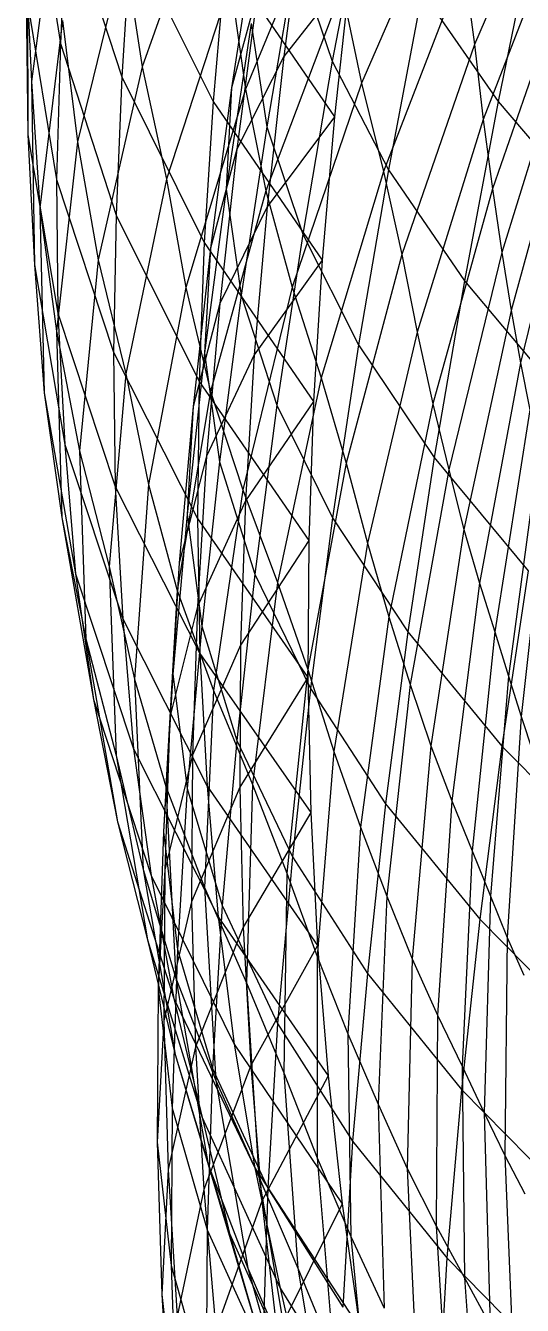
# Model space of a CAD drawing. Extents: x -429 to 429, y -1 to 209.
# Drawn here: x -429.21 to -425.75, y 125.71 to 134.63 of the extents above; entities that cross this region are included whole.
import ezdxf

# ---------------------------------------------------------------- set-up
doc = ezdxf.new("R2010")
doc.units = 0

msp = doc.modelspace()

# ---------------------------------------------------------------- linework, layer by layer
at = {"layer": 'default', "color": 5, "linetype": 'CONTINUOUS'}
for p, q in [((-425.461, 135.959, 256.707), (-426.085, 134.493, 255.042)), ((-429.163, 135.725, 244.108), (-428.968, 134.501, 242.636)), ((-427.92, 135.686, 251.188), (-428.398, 134.338, 249.478)), ((-426.252, 135.649, 254.921), (-426.871, 134.225, 253.23)), ((-427.107, 135.567, 253.073), (-427.679, 134.183, 251.365)), ((-426.843, 135.603, 230.743), (-427.075, 134.378, 230.747)), ((-429.001, 135.528, 247.52), (-429.17, 134.235, 245.886)), ((-427.273, 135.471, 237.371), (-427.413, 134.409, 237.4)), ((-428.927, 135.459, 242.575), (-428.968, 134.501, 242.636)), ((-428.927, 135.459, 242.575), (-428.541, 134.269, 241.212)), ((-425.452, 135.458, 256.745), (-426.024, 133.97, 255.096)), ((-427.604, 135.323, 234.66), (-427.777, 134.191, 234.68)), ((-425.661, 135.37, 228.393), (-425.921, 134.097, 228.389)), ((-428.479, 135.248, 241.157), (-428.541, 134.269, 241.212)), ((-428.479, 135.248, 241.157), (-427.905, 134.097, 239.918)), ((-429.21, 135.131, 245.802), (-429.195, 133.865, 244.242)), ((-429.21, 135.131, 245.802), (-429.17, 134.235, 245.886)), ((-428.523, 135.146, 249.38), (-428.85, 133.816, 247.702)), ((-428.523, 135.146, 249.38), (-428.398, 134.338, 249.478)), ((-427.327, 135.111, 232.012), (-427.532, 133.92, 232.024)), ((-427.327, 135.111, 232.012), (-427.075, 134.378, 230.747)), ((-427.817, 135.094, 239.873), (-427.905, 134.097, 239.918)), ((-427.817, 135.094, 239.873), (-427.06, 133.989, 238.77)), ((-426.16, 135.053, 254.983), (-426.719, 133.609, 253.313)), ((-426.16, 135.053, 254.983), (-426.085, 134.493, 255.042)), ((-426.949, 135.003, 238.733), (-427.413, 134.409, 237.4)), ((-426.949, 135.003, 238.733), (-427.06, 133.989, 238.77)), ((-426.949, 135.003, 238.733), (-427.06, 133.989, 238.77)), ((-425.439, 134.995, 256.78), (-425.96, 133.487, 255.148)), ((-427.784, 134.921, 251.28), (-428.23, 133.556, 249.588)), ((-427.784, 134.921, 251.28), (-427.679, 134.183, 251.365)), ((-427.596, 134.855, 236.026), (-427.777, 134.191, 234.68)), ((-427.596, 134.855, 236.026), (-427.739, 133.764, 236.054)), ((-427.008, 134.879, 253.148), (-427.539, 133.475, 251.457)), ((-427.008, 134.879, 253.148), (-426.871, 134.225, 253.23)), ((-426.449, 134.86, 229.533), (-426.683, 133.621, 229.537)), ((-426.449, 134.86, 229.533), (-425.921, 134.097, 228.389)), ((-429.197, 134.788, 244.169), (-428.994, 133.554, 242.7)), ((-429.197, 134.788, 244.169), (-429.195, 133.865, 244.242)), ((-428.953, 134.662, 247.602), (-429.111, 133.355, 245.976)), ((-428.953, 134.662, 247.602), (-428.85, 133.816, 247.702)), ((-427.64, 134.64, 233.328), (-427.815, 133.485, 233.349)), ((-427.64, 134.64, 233.328), (-427.532, 133.92, 232.024)), ((-428.968, 134.501, 242.636), (-428.994, 133.554, 242.7)), ((-428.968, 134.501, 242.636), (-428.579, 133.304, 241.274)), ((-426.085, 134.493, 255.042), (-426.592, 133.031, 253.39)), ((-426.085, 134.493, 255.042), (-426.024, 133.97, 255.096)), ((-425.424, 134.569, 256.815), (-425.895, 133.044, 255.198)), ((-427.413, 134.409, 237.4), (-427.739, 133.764, 236.054)), ((-427.413, 134.409, 237.4), (-427.528, 133.363, 237.437)), ((-428.398, 134.338, 249.478), (-428.704, 132.993, 247.814)), ((-428.398, 134.338, 249.478), (-428.23, 133.556, 249.588)), ((-427.075, 134.378, 230.747), (-427.281, 133.171, 230.76)), ((-427.075, 134.378, 230.747), (-426.683, 133.621, 229.537)), ((-429.17, 134.235, 245.886), (-429.148, 132.958, 244.331)), ((-429.17, 134.235, 245.886), (-429.111, 133.355, 245.976)), ((-428.541, 134.269, 241.212), (-428.579, 133.304, 241.274)), ((-428.541, 134.269, 241.212), (-427.966, 133.115, 239.972)), ((-426.871, 134.225, 253.23), (-427.354, 132.803, 251.559)), ((-426.871, 134.225, 253.23), (-426.719, 133.609, 253.313)), ((-427.679, 134.183, 251.365), (-428.095, 132.8, 249.688)), ((-427.777, 134.191, 234.68), (-427.924, 133.074, 234.709)), ((-427.777, 134.191, 234.68), (-427.815, 133.485, 233.349)), ((-427.679, 134.183, 251.365), (-427.539, 133.475, 251.457)), ((-425.408, 134.181, 256.847), (-425.831, 132.641, 255.245)), ((-427.905, 134.097, 239.918), (-427.966, 133.115, 239.972)), ((-427.905, 134.097, 239.918), (-427.146, 132.991, 238.814)), ((-425.921, 134.097, 228.389), (-426.156, 132.847, 228.393)), ((-425.921, 134.097, 228.389), (-425.263, 133.323, 227.324)), ((-427.06, 133.989, 238.77), (-427.528, 133.363, 237.437)), ((-427.06, 133.989, 238.77), (-427.146, 132.991, 238.814)), ((-427.06, 133.989, 238.77), (-427.146, 132.991, 238.814)), ((-426.024, 133.97, 255.096), (-426.484, 132.489, 253.461)), ((-426.024, 133.97, 255.096), (-425.96, 133.487, 255.148)), ((-429.195, 133.865, 244.242), (-428.986, 132.622, 242.775)), ((-429.195, 133.865, 244.242), (-429.148, 132.958, 244.331)), ((-427.532, 133.92, 232.024), (-427.71, 132.746, 232.044)), ((-427.532, 133.92, 232.024), (-427.281, 133.171, 230.76)), ((-428.85, 133.816, 247.702), (-428.995, 132.496, 246.085)), ((-428.85, 133.816, 247.702), (-428.704, 132.993, 247.814)), ((-425.388, 133.829, 256.877), (-425.765, 132.276, 255.29)), ((-427.739, 133.764, 236.054), (-427.924, 133.074, 234.709)), ((-427.739, 133.764, 236.054), (-427.857, 132.688, 236.091)), ((-426.719, 133.609, 253.313), (-427.152, 132.172, 251.664)), ((-426.683, 133.621, 229.537), (-426.892, 132.4, 229.549)), ((-426.719, 133.609, 253.313), (-426.592, 133.031, 253.39)), ((-426.683, 133.621, 229.537), (-426.156, 132.847, 228.393)), ((-428.994, 133.554, 242.7), (-428.599, 132.351, 241.339)), ((-428.994, 133.554, 242.7), (-428.986, 132.622, 242.775)), ((-428.23, 133.556, 249.588), (-428.512, 132.198, 247.94)), ((-428.23, 133.556, 249.588), (-428.095, 132.8, 249.688)), ((-427.815, 133.485, 233.349), (-427.964, 132.345, 233.377)), ((-427.539, 133.475, 251.457), (-427.922, 132.075, 249.797)), ((-427.815, 133.485, 233.349), (-427.71, 132.746, 232.044)), ((-427.539, 133.475, 251.457), (-427.354, 132.803, 251.559)), ((-425.96, 133.487, 255.148), (-426.375, 131.989, 253.53)), ((-425.96, 133.487, 255.148), (-425.895, 133.044, 255.198)), ((-429.111, 133.355, 245.976), (-429.081, 132.066, 244.426)), ((-429.111, 133.355, 245.976), (-428.995, 132.496, 246.085)), ((-427.528, 133.363, 237.437), (-427.857, 132.688, 236.091)), ((-427.528, 133.363, 237.437), (-427.618, 132.331, 237.481)), ((-428.579, 133.304, 241.274), (-428.599, 132.351, 241.339)), ((-428.579, 133.304, 241.274), (-428.001, 132.146, 240.033)), ((-427.281, 133.171, 230.76), (-427.462, 131.98, 230.78)), ((-427.281, 133.171, 230.76), (-426.892, 132.4, 229.549)), ((-427.924, 133.074, 234.709), (-428.043, 131.971, 234.746)), ((-427.966, 133.115, 239.972), (-428.001, 132.146, 240.033)), ((-427.966, 133.115, 239.972), (-427.206, 132.007, 238.867)), ((-427.924, 133.074, 234.709), (-427.964, 132.345, 233.377)), ((-428.704, 132.993, 247.814), (-428.835, 131.662, 246.209)), ((-428.704, 132.993, 247.814), (-428.512, 132.198, 247.94)), ((-427.146, 132.991, 238.814), (-427.618, 132.331, 237.481)), ((-427.146, 132.991, 238.814), (-427.206, 132.007, 238.867)), ((-427.146, 132.991, 238.814), (-427.206, 132.007, 238.867)), ((-426.592, 133.031, 253.39), (-426.979, 131.577, 251.76)), ((-426.592, 133.031, 253.39), (-426.484, 132.489, 253.461)), ((-425.895, 133.044, 255.198), (-426.264, 131.531, 253.596)), ((-425.895, 133.044, 255.198), (-425.831, 132.641, 255.245)), ((-429.148, 132.958, 244.331), (-428.936, 131.706, 242.868)), ((-429.148, 132.958, 244.331), (-429.081, 132.066, 244.426)), ((-428.095, 132.8, 249.688), (-428.354, 131.427, 248.053)), ((-428.095, 132.8, 249.688), (-427.922, 132.075, 249.797)), ((-427.354, 132.803, 251.559), (-427.698, 131.39, 249.918)), ((-427.354, 132.803, 251.559), (-427.152, 132.172, 251.664)), ((-426.156, 132.847, 228.393), (-426.366, 131.615, 228.405)), ((-426.156, 132.847, 228.393), (-425.5, 132.064, 227.327)), ((-427.71, 132.746, 232.044), (-427.861, 131.586, 232.073)), ((-427.71, 132.746, 232.044), (-427.462, 131.98, 230.78)), ((-428.986, 132.622, 242.775), (-428.586, 131.413, 241.417)), ((-428.986, 132.622, 242.775), (-428.936, 131.706, 242.868)), ((-427.857, 132.688, 236.091), (-428.043, 131.971, 234.746)), ((-427.857, 132.688, 236.091), (-427.951, 131.626, 236.135)), ((-425.831, 132.641, 255.245), (-426.159, 131.115, 253.658)), ((-425.831, 132.641, 255.245), (-425.765, 132.276, 255.29)), ((-428.995, 132.496, 246.085), (-428.957, 131.197, 244.542)), ((-428.995, 132.496, 246.085), (-428.835, 131.662, 246.209)), ((-426.484, 132.489, 253.461), (-426.831, 131.02, 251.847)), ((-426.484, 132.489, 253.461), (-426.375, 131.989, 253.53)), ((-428.599, 132.351, 241.339), (-428.014, 131.191, 240.101)), ((-428.599, 132.351, 241.339), (-428.586, 131.413, 241.417)), ((-427.964, 132.345, 233.377), (-428.086, 131.219, 233.415)), ((-427.964, 132.345, 233.377), (-427.861, 131.586, 232.073)), ((-426.892, 132.4, 229.549), (-427.073, 131.196, 229.57)), ((-426.892, 132.4, 229.549), (-426.366, 131.615, 228.405)), ((-427.618, 132.331, 237.481), (-427.951, 131.626, 236.135)), ((-427.618, 132.331, 237.481), (-427.68, 131.313, 237.534)), ((-425.765, 132.276, 255.29), (-426.05, 130.74, 253.718)), ((-425.765, 132.276, 255.29), (-425.699, 131.948, 255.333)), ((-428.512, 132.198, 247.94), (-428.629, 130.856, 246.347)), ((-428.512, 132.198, 247.94), (-428.354, 131.427, 248.053)), ((-427.152, 132.172, 251.664), (-427.456, 130.746, 250.043)), ((-427.152, 132.172, 251.664), (-426.979, 131.577, 251.76)), ((-428.001, 132.146, 240.033), (-428.014, 131.191, 240.101)), ((-428.001, 132.146, 240.033), (-427.239, 131.038, 238.927)), ((-429.081, 132.066, 244.426), (-428.862, 130.806, 242.967)), ((-429.081, 132.066, 244.426), (-428.957, 131.197, 244.542)), ((-427.922, 132.075, 249.797), (-428.154, 130.689, 248.177)), ((-427.922, 132.075, 249.797), (-427.698, 131.39, 249.918)), ((-427.206, 132.007, 238.867), (-427.68, 131.313, 237.534)), ((-427.206, 132.007, 238.867), (-427.239, 131.038, 238.927)), ((-427.206, 132.007, 238.867), (-427.239, 131.038, 238.927)), ((-426.375, 131.989, 253.53), (-426.682, 130.505, 251.931)), ((-426.375, 131.989, 253.53), (-426.264, 131.531, 253.596)), ((-428.043, 131.971, 234.746), (-428.141, 130.883, 234.791)), ((-428.043, 131.971, 234.746), (-428.086, 131.219, 233.415)), ((-427.462, 131.98, 230.78), (-427.614, 130.804, 230.81)), ((-427.462, 131.98, 230.78), (-427.073, 131.196, 229.57)), ((-425.699, 131.948, 255.333), (-425.944, 130.402, 253.775)), ((-428.936, 131.706, 242.868), (-428.534, 130.491, 241.51)), ((-428.936, 131.706, 242.868), (-428.862, 130.806, 242.967)), ((-428.835, 131.662, 246.209), (-428.791, 130.353, 244.673)), ((-428.835, 131.662, 246.209), (-428.629, 130.856, 246.347)), ((-425.64, 131.649, 255.373), (-425.849, 130.093, 253.827)), ((-427.951, 131.626, 236.135), (-428.141, 130.883, 234.791)), ((-427.951, 131.626, 236.135), (-428.014, 130.577, 236.189)), ((-427.861, 131.586, 232.073), (-427.984, 130.441, 232.112)), ((-427.861, 131.586, 232.073), (-427.614, 130.804, 230.81)), ((-426.979, 131.577, 251.76), (-427.246, 130.138, 250.156)), ((-426.979, 131.577, 251.76), (-426.831, 131.02, 251.847)), ((-426.366, 131.615, 228.405), (-426.549, 130.401, 228.426)), ((-426.366, 131.615, 228.405), (-425.711, 130.825, 227.339)), ((-426.264, 131.531, 253.596), (-426.532, 130.035, 252.013)), ((-426.264, 131.531, 253.596), (-426.159, 131.115, 253.658)), ((-428.586, 131.413, 241.417), (-427.997, 130.25, 240.179)), ((-428.586, 131.413, 241.417), (-428.534, 130.491, 241.51)), ((-428.354, 131.427, 248.053), (-428.453, 130.072, 246.47)), ((-428.354, 131.427, 248.053), (-428.154, 130.689, 248.177)), ((-427.698, 131.39, 249.918), (-427.902, 129.993, 248.316)), ((-427.698, 131.39, 249.918), (-427.456, 130.746, 250.043)), ((-425.586, 131.378, 255.409), (-425.761, 129.812, 253.876)), ((-427.68, 131.313, 237.534), (-428.014, 130.577, 236.189)), ((-427.68, 131.313, 237.534), (-427.714, 130.309, 237.595)), ((-428.957, 131.197, 244.542), (-428.737, 129.929, 243.086)), ((-428.957, 131.197, 244.542), (-428.791, 130.353, 244.673)), ((-428.086, 131.219, 233.415), (-428.186, 130.107, 233.46)), ((-428.086, 131.219, 233.415), (-427.984, 130.441, 232.112)), ((-428.014, 131.191, 240.101), (-427.245, 130.083, 238.995)), ((-428.014, 131.191, 240.101), (-427.997, 130.25, 240.179)), ((-427.073, 131.196, 229.57), (-427.228, 130.007, 229.601)), ((-427.073, 131.196, 229.57), (-426.549, 130.401, 228.426)), ((-426.159, 131.115, 253.658), (-426.389, 129.607, 252.09)), ((-426.159, 131.115, 253.658), (-426.05, 130.74, 253.718)), ((-427.239, 131.038, 238.927), (-427.714, 130.309, 237.595)), ((-427.239, 131.038, 238.927), (-427.245, 130.083, 238.995)), ((-427.239, 131.038, 238.927), (-427.245, 130.083, 238.995)), ((-426.831, 131.02, 251.847), (-427.064, 129.567, 250.258)), ((-426.831, 131.02, 251.847), (-426.682, 130.505, 251.931)), ((-428.629, 130.856, 246.347), (-428.579, 129.539, 244.819)), ((-428.629, 130.856, 246.347), (-428.453, 130.072, 246.47)), ((-428.141, 130.883, 234.791), (-428.205, 129.806, 234.846)), ((-428.141, 130.883, 234.791), (-428.186, 130.107, 233.46)), ((-428.862, 130.806, 242.967), (-428.458, 129.586, 241.609)), ((-428.862, 130.806, 242.967), (-428.737, 129.929, 243.086)), ((-427.614, 130.804, 230.81), (-427.739, 129.643, 230.85)), ((-427.456, 130.746, 250.043), (-427.63, 129.338, 248.457)), ((-427.614, 130.804, 230.81), (-427.228, 130.007, 229.601)), ((-427.456, 130.746, 250.043), (-427.246, 130.138, 250.156)), ((-426.05, 130.74, 253.718), (-426.243, 129.223, 252.164)), ((-426.05, 130.74, 253.718), (-425.944, 130.402, 253.775)), ((-425.711, 130.825, 227.339), (-425.894, 129.604, 227.359)), ((-428.154, 130.689, 248.177), (-428.235, 129.324, 246.606)), ((-428.154, 130.689, 248.177), (-427.902, 129.993, 248.316)), ((-428.014, 130.577, 236.189), (-428.205, 129.806, 234.846)), ((-428.014, 130.577, 236.189), (-428.049, 129.541, 236.252)), ((-428.534, 130.491, 241.51), (-427.946, 129.325, 240.269)), ((-428.534, 130.491, 241.51), (-428.458, 129.586, 241.609)), ((-426.682, 130.505, 251.931), (-426.88, 129.041, 250.358)), ((-426.682, 130.505, 251.931), (-426.532, 130.035, 252.013)), ((-427.984, 130.441, 232.112), (-428.086, 129.309, 232.158)), ((-427.984, 130.441, 232.112), (-427.739, 129.643, 230.85)), ((-426.549, 130.401, 228.426), (-426.704, 129.203, 228.457)), ((-426.549, 130.401, 228.426), (-425.894, 129.604, 227.359)), ((-425.944, 130.402, 253.775), (-426.101, 128.876, 252.235)), ((-425.944, 130.402, 253.775), (-425.849, 130.093, 253.827)), ((-428.791, 130.353, 244.673), (-428.571, 129.078, 243.219)), ((-428.791, 130.353, 244.673), (-428.579, 129.539, 244.819)), ((-427.714, 130.309, 237.595), (-428.049, 129.541, 236.252)), ((-427.714, 130.309, 237.595), (-427.72, 129.319, 237.665)), ((-427.997, 130.25, 240.179), (-427.225, 129.142, 239.072)), ((-427.997, 130.25, 240.179), (-427.946, 129.325, 240.269)), ((-427.246, 130.138, 250.156), (-427.391, 128.72, 248.586)), ((-427.246, 130.138, 250.156), (-427.064, 129.567, 250.258)), ((-428.453, 130.072, 246.47), (-428.391, 128.746, 244.95)), ((-428.453, 130.072, 246.47), (-428.235, 129.324, 246.606)), ((-428.186, 130.107, 233.46), (-428.251, 129.007, 233.517)), ((-428.186, 130.107, 233.46), (-428.086, 129.309, 232.158)), ((-427.245, 130.083, 238.995), (-427.72, 129.319, 237.665)), ((-427.245, 130.083, 238.995), (-427.225, 129.142, 239.072)), ((-427.245, 130.083, 238.995), (-427.225, 129.142, 239.072)), ((-426.532, 130.035, 252.013), (-426.696, 128.559, 250.454)), ((-426.532, 130.035, 252.013), (-426.389, 129.607, 252.09)), ((-425.849, 130.093, 253.827), (-425.974, 128.559, 252.299)), ((-425.849, 130.093, 253.827), (-425.761, 129.812, 253.876)), ((-427.902, 129.993, 248.316), (-427.964, 128.619, 246.759)), ((-427.902, 129.993, 248.316), (-427.63, 129.338, 248.457)), ((-427.228, 130.007, 229.601), (-427.353, 128.833, 229.641)), ((-427.228, 130.007, 229.601), (-426.704, 129.203, 228.457)), ((-428.737, 129.929, 243.086), (-428.336, 128.703, 241.727)), ((-428.737, 129.929, 243.086), (-428.571, 129.078, 243.219)), ((-428.205, 129.806, 234.846), (-428.251, 129.007, 233.517)), ((-428.205, 129.806, 234.846), (-428.241, 128.742, 234.91)), ((-425.761, 129.812, 253.876), (-425.857, 128.27, 252.359)), ((-425.761, 129.812, 253.876), (-425.676, 129.558, 253.921)), ((-428.458, 129.586, 241.609), (-427.87, 128.416, 240.366)), ((-428.458, 129.586, 241.609), (-428.336, 128.703, 241.727)), ((-427.739, 129.643, 230.85), (-427.842, 128.494, 230.896)), ((-427.739, 129.643, 230.85), (-427.353, 128.833, 229.641)), ((-426.389, 129.607, 252.09), (-426.52, 128.122, 250.544)), ((-426.389, 129.607, 252.09), (-426.243, 129.223, 252.164)), ((-425.894, 129.604, 227.359), (-426.049, 128.4, 227.39)), ((-425.894, 129.604, 227.359), (-425.115, 128.813, 226.381)), ((-428.579, 129.539, 244.819), (-428.362, 128.256, 243.367)), ((-428.579, 129.539, 244.819), (-428.391, 128.746, 244.95)), ((-428.049, 129.541, 236.252), (-428.241, 128.742, 234.91)), ((-428.049, 129.541, 236.252), (-428.055, 128.519, 236.324)), ((-427.064, 129.567, 250.258), (-427.18, 128.138, 248.701)), ((-427.064, 129.567, 250.258), (-426.88, 129.041, 250.358)), ((-428.235, 129.324, 246.606), (-428.164, 127.988, 245.095)), ((-428.235, 129.324, 246.606), (-427.964, 128.619, 246.759)), ((-427.72, 129.319, 237.665), (-428.055, 128.519, 236.324)), ((-427.946, 129.325, 240.269), (-427.178, 128.216, 239.156)), ((-427.946, 129.325, 240.269), (-427.87, 128.416, 240.366)), ((-427.72, 129.319, 237.665), (-427.696, 128.342, 237.744)), ((-427.63, 129.338, 248.457), (-427.673, 127.955, 246.914)), ((-427.63, 129.338, 248.457), (-427.391, 128.72, 248.586)), ((-428.086, 129.309, 232.158), (-428.153, 128.188, 232.216)), ((-428.086, 129.309, 232.158), (-427.842, 128.494, 230.896)), ((-426.243, 129.223, 252.164), (-426.343, 127.729, 250.632)), ((-426.243, 129.223, 252.164), (-426.101, 128.876, 252.235)), ((-427.225, 129.142, 239.072), (-427.696, 128.342, 237.744)), ((-427.225, 129.142, 239.072), (-427.178, 128.216, 239.156)), ((-427.225, 129.142, 239.072), (-427.178, 128.216, 239.156)), ((-426.704, 129.203, 228.457), (-426.83, 128.02, 228.497)), ((-426.704, 129.203, 228.457), (-426.049, 128.4, 227.39)), ((-428.571, 129.078, 243.219), (-428.178, 127.846, 241.858)), ((-428.571, 129.078, 243.219), (-428.362, 128.256, 243.367)), ((-428.251, 129.007, 233.517), (-428.288, 127.919, 233.583)), ((-428.251, 129.007, 233.517), (-428.153, 128.188, 232.216)), ((-426.88, 129.041, 250.358), (-426.968, 127.6, 248.814)), ((-426.88, 129.041, 250.358), (-426.696, 128.559, 250.454)), ((-426.101, 128.876, 252.235), (-426.172, 127.375, 250.715)), ((-426.101, 128.876, 252.235), (-425.974, 128.559, 252.299)), ((-427.353, 128.833, 229.641), (-427.457, 127.673, 229.688)), ((-427.353, 128.833, 229.641), (-426.83, 128.02, 228.497)), ((-428.391, 128.746, 244.95), (-428.17, 127.455, 243.503)), ((-428.391, 128.746, 244.95), (-428.164, 127.988, 245.095)), ((-428.336, 128.703, 241.727), (-427.758, 127.529, 240.477)), ((-428.336, 128.703, 241.727), (-428.178, 127.846, 241.858)), ((-428.241, 128.742, 234.91), (-428.288, 127.919, 233.583)), ((-428.241, 128.742, 234.91), (-428.247, 127.691, 234.984)), ((-427.391, 128.72, 248.586), (-427.413, 127.327, 247.055)), ((-427.391, 128.72, 248.586), (-427.18, 128.138, 248.701)), ((-427.964, 128.619, 246.759), (-427.885, 127.275, 245.256)), ((-427.964, 128.619, 246.759), (-427.673, 127.955, 246.914)), ((-428.055, 128.519, 236.324), (-428.247, 127.691, 234.984)), ((-428.055, 128.519, 236.324), (-428.028, 127.51, 236.406)), ((-426.696, 128.559, 250.454), (-426.756, 127.109, 248.923)), ((-426.696, 128.559, 250.454), (-426.52, 128.122, 250.544)), ((-425.974, 128.559, 252.299), (-426.017, 127.05, 250.791)), ((-425.974, 128.559, 252.299), (-425.857, 128.27, 252.359)), ((-427.842, 128.494, 230.896), (-427.909, 127.358, 230.955)), ((-427.842, 128.494, 230.896), (-427.457, 127.673, 229.688)), ((-427.696, 128.342, 237.744), (-428.028, 127.51, 236.406)), ((-427.87, 128.416, 240.366), (-427.105, 127.307, 239.248)), ((-427.87, 128.416, 240.366), (-427.758, 127.529, 240.477)), ((-427.696, 128.342, 237.744), (-427.643, 127.379, 237.831)), ((-426.049, 128.4, 227.39), (-426.176, 127.213, 227.43)), ((-426.049, 128.4, 227.39), (-425.27, 127.607, 226.411)), ((-428.362, 128.256, 243.367), (-427.981, 127.016, 242.002)), ((-428.362, 128.256, 243.367), (-428.17, 127.455, 243.503)), ((-425.857, 128.27, 252.359), (-425.874, 126.753, 250.861)), ((-425.857, 128.27, 252.359), (-425.743, 128.008, 252.415)), ((-428.153, 128.188, 232.216), (-428.189, 127.081, 232.284)), ((-428.153, 128.188, 232.216), (-427.909, 127.358, 230.955)), ((-427.178, 128.216, 239.156), (-427.643, 127.379, 237.831)), ((-427.178, 128.216, 239.156), (-427.105, 127.307, 239.248)), ((-427.178, 128.216, 239.156), (-427.105, 127.307, 239.248)), ((-427.18, 128.138, 248.701), (-427.181, 126.735, 247.182)), ((-427.18, 128.138, 248.701), (-426.968, 127.6, 248.814)), ((-426.52, 128.122, 250.544), (-426.554, 126.662, 249.026)), ((-426.52, 128.122, 250.544), (-426.343, 127.729, 250.632)), ((-428.164, 127.988, 245.095), (-427.94, 126.69, 243.651)), ((-428.164, 127.988, 245.095), (-427.885, 127.275, 245.256)), ((-426.83, 128.02, 228.497), (-426.934, 126.851, 228.545)), ((-426.83, 128.02, 228.497), (-426.176, 127.213, 227.43)), ((-428.288, 127.919, 233.583), (-428.294, 126.844, 233.659)), ((-428.288, 127.919, 233.583), (-428.189, 127.081, 232.284)), ((-427.673, 127.955, 246.914), (-427.586, 126.603, 245.42)), ((-427.673, 127.955, 246.914), (-427.413, 127.327, 247.055)), ((-428.178, 127.846, 241.858), (-427.614, 126.665, 240.599)), ((-428.178, 127.846, 241.858), (-427.981, 127.016, 242.002)), ((-426.343, 127.729, 250.632), (-426.351, 126.262, 249.125)), ((-426.343, 127.729, 250.632), (-426.172, 127.375, 250.715)), ((-428.247, 127.691, 234.984), (-428.294, 126.844, 233.659)), ((-428.247, 127.691, 234.984), (-428.217, 126.654, 235.069)), ((-427.457, 127.673, 229.688), (-427.524, 126.525, 229.748)), ((-427.457, 127.673, 229.688), (-426.934, 126.851, 228.545)), ((-427.758, 127.529, 240.477), (-427.007, 126.416, 239.347)), ((-427.758, 127.529, 240.477), (-427.614, 126.665, 240.599)), ((-426.968, 127.6, 248.814), (-426.947, 126.188, 247.306)), ((-426.968, 127.6, 248.814), (-426.756, 127.109, 248.923)), ((-428.028, 127.51, 236.406), (-428.217, 126.654, 235.069)), ((-428.17, 127.455, 243.503), (-427.791, 126.208, 242.137)), ((-428.17, 127.455, 243.503), (-427.94, 126.69, 243.651)), ((-428.028, 127.51, 236.406), (-427.969, 126.515, 236.497)), ((-427.643, 127.379, 237.831), (-427.969, 126.515, 236.497)), ((-427.909, 127.358, 230.955), (-427.946, 126.235, 231.025)), ((-427.909, 127.358, 230.955), (-427.524, 126.525, 229.748)), ((-427.643, 127.379, 237.831), (-427.565, 126.434, 237.927)), ((-426.172, 127.375, 250.715), (-426.154, 125.9, 249.22)), ((-426.172, 127.375, 250.715), (-426.017, 127.05, 250.791)), ((-427.885, 127.275, 245.256), (-427.664, 125.968, 243.815)), ((-427.885, 127.275, 245.256), (-427.586, 126.603, 245.42)), ((-427.105, 127.307, 239.248), (-427.565, 126.434, 237.927)), ((-427.413, 127.327, 247.055), (-427.314, 125.966, 245.569)), ((-427.413, 127.327, 247.055), (-427.181, 126.735, 247.182)), ((-427.105, 127.307, 239.248), (-427.007, 126.416, 239.347)), ((-427.105, 127.307, 239.248), (-427.007, 126.416, 239.347)), ((-426.176, 127.213, 227.43), (-426.278, 126.039, 227.478)), ((-426.176, 127.213, 227.43), (-425.396, 126.418, 226.451)), ((-426.756, 127.109, 248.923), (-426.713, 125.689, 247.426)), ((-426.756, 127.109, 248.923), (-426.554, 126.662, 249.026)), ((-428.189, 127.081, 232.284), (-428.196, 125.986, 232.362)), ((-428.189, 127.081, 232.284), (-427.946, 126.235, 231.025)), ((-427.981, 127.016, 242.002), (-427.438, 125.828, 240.732)), ((-427.981, 127.016, 242.002), (-427.791, 126.208, 242.137)), ((-426.017, 127.05, 250.791), (-425.977, 125.569, 249.305)), ((-426.017, 127.05, 250.791), (-425.874, 126.753, 250.861)), ((-428.294, 126.844, 233.659), (-428.196, 125.986, 232.362)), ((-428.294, 126.844, 233.659), (-428.262, 125.783, 233.747)), ((-426.934, 126.851, 228.545), (-427.001, 125.696, 228.605)), ((-426.934, 126.851, 228.545), (-426.278, 126.039, 227.478)), ((-427.181, 126.735, 247.182), (-427.066, 125.365, 245.705)), ((-427.181, 126.735, 247.182), (-426.947, 126.188, 247.306)), ((-425.874, 126.753, 250.861), (-425.812, 125.266, 249.384)), ((-425.874, 126.753, 250.861), (-425.736, 126.484, 250.927)), ((-428.217, 126.654, 235.069), (-428.262, 125.783, 233.747)), ((-428.217, 126.654, 235.069), (-428.154, 125.631, 235.164)), ((-427.94, 126.69, 243.651), (-427.567, 125.435, 242.283)), ((-427.94, 126.69, 243.651), (-427.664, 125.968, 243.815)), ((-427.614, 126.665, 240.599), (-426.883, 125.546, 239.453)), ((-427.614, 126.665, 240.599), (-427.438, 125.828, 240.732)), ((-426.554, 126.662, 249.026), (-426.489, 125.233, 247.539)), ((-426.554, 126.662, 249.026), (-426.351, 126.262, 249.125)), ((-427.586, 126.603, 245.42), (-427.368, 125.287, 243.981)), ((-427.586, 126.603, 245.42), (-427.314, 125.966, 245.569)), ((-427.969, 126.515, 236.497), (-428.154, 125.631, 235.164)), ((-427.969, 126.515, 236.497), (-427.887, 125.537, 236.596)), ((-427.524, 126.525, 229.748), (-427.561, 125.39, 229.818)), ((-427.524, 126.525, 229.748), (-427.001, 125.696, 228.605)), ((-427.565, 126.434, 237.927), (-427.887, 125.537, 236.596)), ((-427.565, 126.434, 237.927), (-427.459, 125.506, 238.03)), ((-427.007, 126.416, 239.347), (-427.459, 125.506, 238.03)), ((-427.007, 126.416, 239.347), (-426.883, 125.546, 239.453)), ((-427.007, 126.416, 239.347), (-426.883, 125.546, 239.453)), ((-427.946, 126.235, 231.025), (-427.953, 125.124, 231.104)), ((-427.946, 126.235, 231.025), (-427.561, 125.39, 229.818)), ((-427.791, 126.208, 242.137), (-427.255, 125.013, 240.861)), ((-427.791, 126.208, 242.137), (-427.567, 125.435, 242.283)), ((-426.351, 126.262, 249.125), (-426.265, 124.825, 247.648)), ((-426.351, 126.262, 249.125), (-426.154, 125.9, 249.22)), ((-426.947, 126.188, 247.306), (-426.815, 124.81, 245.837)), ((-426.947, 126.188, 247.306), (-426.713, 125.689, 247.426)), ((-426.278, 126.039, 227.478), (-426.345, 124.88, 227.539)), ((-426.278, 126.039, 227.478), (-425.496, 125.244, 226.499)), ((-428.196, 125.986, 232.362), (-427.953, 125.124, 231.104)), ((-428.196, 125.986, 232.362), (-428.162, 124.905, 232.453)), ((-427.664, 125.968, 243.815), (-427.303, 124.704, 242.443)), ((-427.664, 125.968, 243.815), (-427.368, 125.287, 243.981)), ((-427.314, 125.966, 245.569), (-427.092, 124.642, 244.135)), ((-427.314, 125.966, 245.569), (-427.066, 125.365, 245.705)), ((-426.154, 125.9, 249.22), (-426.05, 124.457, 247.751)), ((-426.154, 125.9, 249.22), (-425.977, 125.569, 249.305)), ((-428.262, 125.783, 233.747), (-428.162, 124.905, 232.453)), ((-428.262, 125.783, 233.747), (-428.196, 124.736, 233.846)), ((-427.438, 125.828, 240.732), (-426.736, 124.699, 239.566)), ((-427.438, 125.828, 240.732), (-427.255, 125.013, 240.861))]:
    msp.add_line(p, q, dxfattribs=at)

doc.saveas('drawing.dxf')
